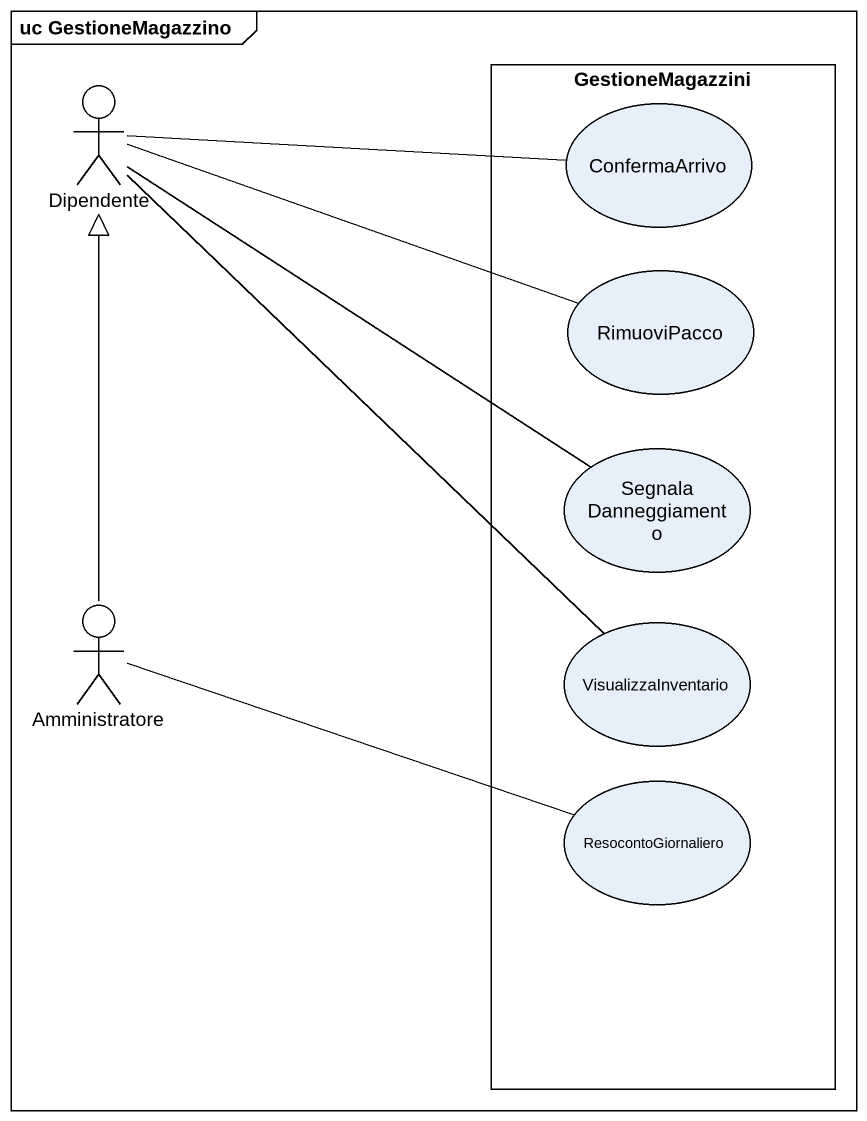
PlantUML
@startuml
mainframe uc GestioneMagazzino
rectangle GestioneMagazzini {
  usecase ConfermaArrivo
  usecase RimuoviPacco
  usecase SegnalaDanneggiamento
  usecase VisualizzaInventario
  usecase ResocontoGiornaliero
}
actor Dipendente
actor Amministratore
Dipendente -right- ConfermaArrivo
Dipendente -right- RimuoviPacco
Dipendente -- SegnalaDanneggiamento
Dipendente -- VisualizzaInventario
Amministratore -up-|> Dipendente
Amministratore -right- ResocontoGiornaliero
@enduml
